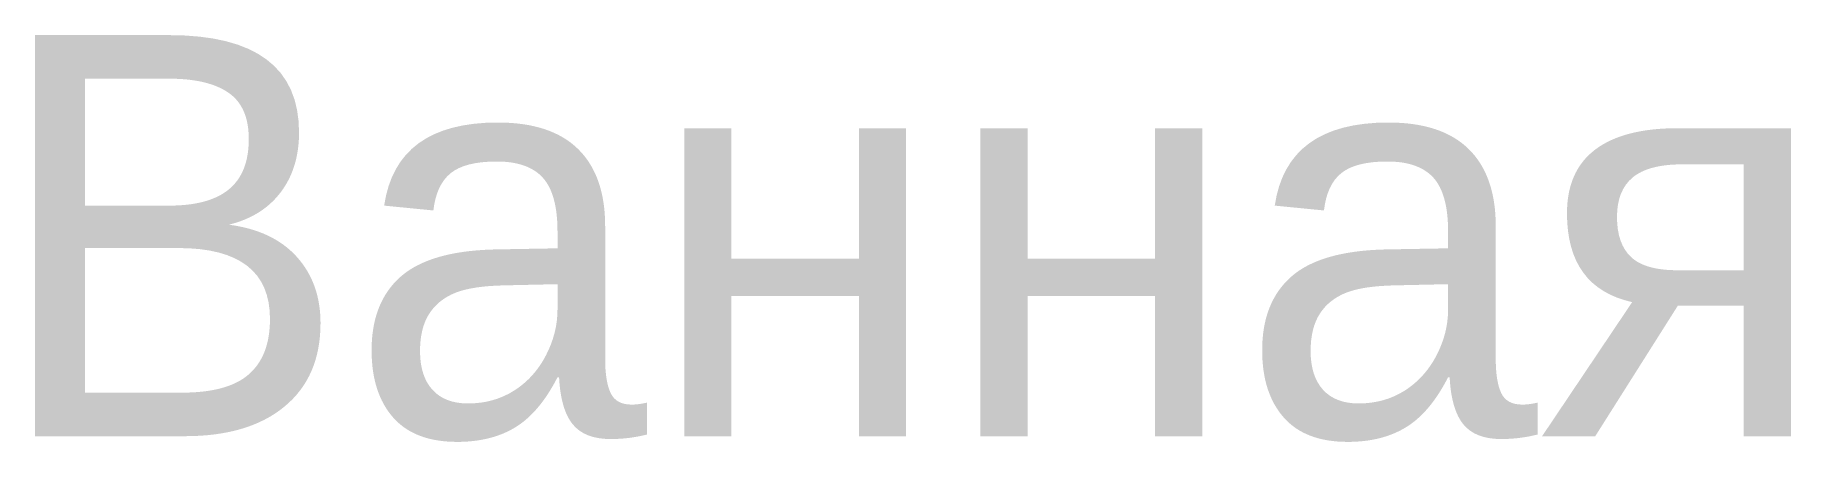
# Model space of a CAD drawing. Header units: millimetres. Extents: x 17324 to 21702, y -53066 to -52052.
import ezdxf

# ---------------------------------------------------------------- set-up
doc = ezdxf.new("R2010")
doc.units = ezdxf.units.MM
doc.layers.add('100 noprint', color=1, linetype='Continuous', plot=False)
doc.styles.get("Standard").update_dxf_attribs({"font": 'Ubuntu-R.ttf'})

msp = doc.modelspace()

# ---------------------------------------------------------------- texts
at = {"layer": '100 noprint', "insert": (17214.7, -52052.3), "char_height": 1000, "width": 2318.604, "attachment_point": 1}
msp.add_mtext('{Ванная}', dxfattribs=at)

doc.saveas('drawing.dxf')
